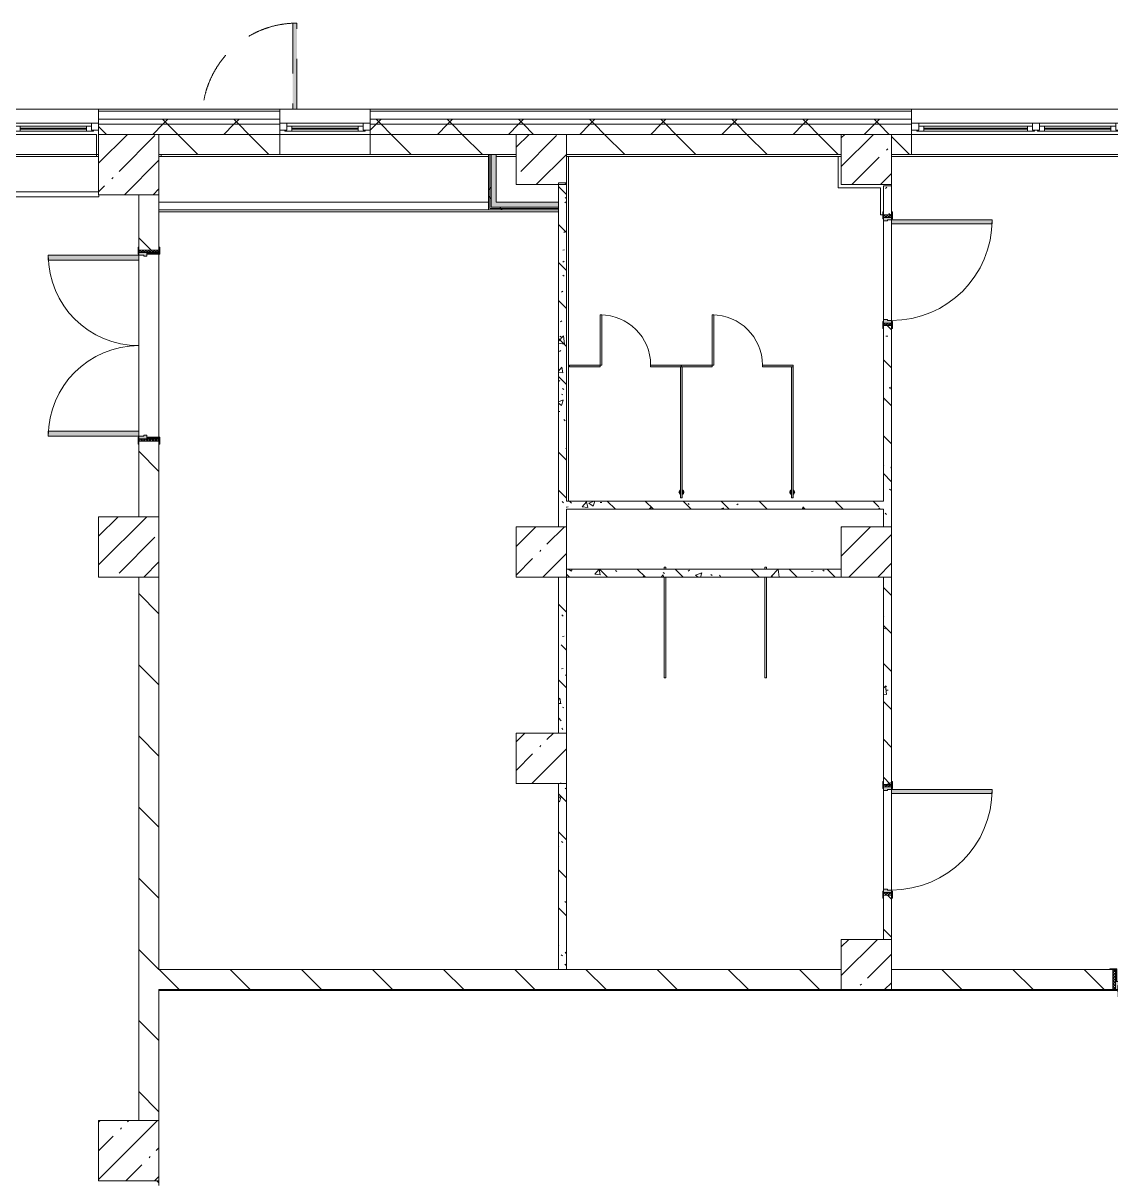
# Model space of a CAD drawing. Header units: millimetres. Extents: x -3245 to 186632, y -8553 to 29000.
# Drawn here: x 125032 to 135842, y 16700 to 28205 of the extents above; entities that cross this region are included whole.
import ezdxf

# ---------------------------------------------------------------- set-up
doc = ezdxf.new("R2010")
doc.units = ezdxf.units.MM
doc.linetypes.add('200_ШТРИХ__ш1_п0_6_', pattern=[800, 500, -300])
for name, color, linetype, lineweight in [('A-DETL-MBND-1', 7, '200_ШТРИХ__ш1_п0_6_', 9), ('A-DOOR-5', 7, 'Continuous', 5), ('A-GENM', 7, 'Continuous', 5), ('A-GLAZ-2', 7, 'Continuous', 5), ('A-WALL', 7, 'Continuous', 9), ('A-WALL-7', 7, 'Continuous', 5), ('I-WALL-29', 7, 'Continuous', 5), ('S-COLS-2', 7, 'Continuous', 5)]:
    doc.layers.add(name, color=color, linetype=linetype, lineweight=lineweight)
for name, color, linetype, lineweight, true_color in [('A-DOOR-2', 7, 'Continuous', 5, 0xaaaaaa), ('A-DOOR-3', 7, 'Continuous', 5, 0xe2e2e2), ('A-DOOR-FRAM-2', 7, 'Continuous', 5, 0xe2e2e2), ('A-DOOR-FRAM-3', 7, 'Continuous', 5, 0xaaaaaa), ('A-FLOR-2', 7, 'Continuous', 5, 0xaaaaaa), ('A-GENM-1', 7, 'Continuous', 5, 0xe2ddcd), ('I-WALL-27', 7, 'Continuous', 5, 0xe7e7e7), ('I-WALL-31', 7, 'Continuous', 5, 0x787878)]:
    doc.layers.add(name, color=color, linetype=linetype, lineweight=lineweight, true_color=true_color)
pattern_1 = [(45, (59622.45, 0), (-285.1231, 285.1231), []), (45, (59907.57, 0), (-285.1231, 285.1231), [504.031, -100.806, 16.764, -84.042])]
pattern_2 = [(135, (59622.45, 0), (-353.5534, -353.5534), [])]
pattern_3 = [(135, (59622.45, 0), (-377.1708, -377.1708), [533.4, -88.9, 17.78, -88.9]), (135, (59622.45, 376.94), (-377.1708, -377.1708), []), (50, (59622.45, 0), (637.6445, -55.7866), [66.675, -733.425]), (355, (59622.45, 0), (-123.3494, 668.699), [53.34, -586.74]), (100.451, (59675.6, -4.65), (514.299, 612.908), [56.665, -623.315]), (46.184, (59622.45, 177.8), (948.7764, -147.15), [100.012, -1100.137]), (96.636, (59701.5, 165.5), (830.909, 865.997), [84.998, -934.973]), (351.184, (59622.45, 177.8), (830.918, 865.988), [80.01, -880.11]), (21, (59711.35, 133.35), (530.6506, -357.9283), [66.675, -733.425]), (326, (59711.35, 133.35), (216.308, 644.6585), [53.34, -586.74]), (71.451, (59755.6, 103.5), (746.9596, 286.7243), [56.665, -623.315]), (37.5, (59622.45, 0), (10.8105, 295.9426), [16.764, -562.864, 16.764, -578.866, -588.962]), (37.5, (59622.45, 0), (10.8105, 295.9426), [-1175.258, 16.764, -572.198]), (7.5, (59622.45, 0), (233.8692, 350.6318), [16.764, -322.834, 16.764, -549.529, -224.472]), (7.5, (59622.45, 0), (233.8692, 350.6318), [-905.891, 16.764, -207.708]), (327.5, (59424.2, 0), (474.5678, -20.0513), [16.764, -205.486, 16.764, -676.656, -920.115]), (327.5, (59424.2, 0), (474.5678, -20.0513), [-915.67, 16.764, -903.351]), (317.5, (59335.3, 0), (518.4522, 88.9934), [16.764, -272.161, 16.764, -443.738, -653.415]), (317.5, (59335.3, 0), (518.4522, 88.9934), [-749.427, 16.764, -636.651])]
pattern_4 = [(45, (59622.45, 0), (-353.5534, 353.5534), []), (135, (59622.45, 0), (-353.5534, -353.5534), [])]
pattern_5 = [(45, (59622.45, 0), (-530.33, 530.33), []), (135, (59622.45, 0), (-530.33, -530.33), [])]

# ---------------------------------------------------------------- blocks, each defined once
blk = doc.blocks.new('BSC_Колонна _Прямоугольная - 600х600-V117-2_4_1_птичка')
at = {"layer": 'S-COLS-2'}
h = blk.add_hatch(dxfattribs=at)
h.set_pattern_fill('FP_130', color=256, style=0, pattern_type=2)
h.set_pattern_definition([(45, (-66460, -17000), (-285.1231, 285.1231), []), (45, (-66174.88, -17000), (-285.1231, 285.1231), [504.031, -100.806, 16.764, -84.042])])
h.paths.add_polyline_path([(-300, -300), (300, -300), (300, 300), (-300, 300), (-300, 6)])
for p, q in [((300, 300), (-300, 300)), ((-300, 300), (-300, -300)), ((300, -300), (300, 300)), ((-300, -300), (300, -300))]:
    blk.add_line(p, q, dxfattribs=at)
blk = doc.blocks.new('BSC_Колонна _Прямоугольная - 500х500-V142-2_4_1_птичка')
at = {"layer": 'S-COLS-2'}
h = blk.add_hatch(dxfattribs=at)
h.set_pattern_fill('FP_156', color=256, style=0, pattern_type=2)
h.set_pattern_definition([(45, (-73790, -22950), (-285.1231, 285.1231), []), (45, (-73504.88, -22950), (-285.1231, 285.1231), [504.031, -100.806, 16.764, -84.042])])
h.paths.add_polyline_path([(-250, -250), (250, -250), (250, 250), (-250, 250), (-250, -160)])
for p, q in [((250, 250), (-250, 250)), ((-250, 250), (-250, -250)), ((250, -250), (250, 250)), ((-250, -250), (250, -250))]:
    blk.add_line(p, q, dxfattribs=at)
blk = doc.blocks.new('BSC_Колонна _Прямоугольная - 500х500-V143-2_4_1_птичка')
at = {"layer": 'S-COLS-2'}
h = blk.add_hatch(dxfattribs=at)
h.set_pattern_fill('FP_157', color=256, style=0, pattern_type=2)
h.set_pattern_definition([(45, (-70560, -22950), (-285.1231, 285.1231), []), (45, (-70274.88, -22950), (-285.1231, 285.1231), [504.031, -100.806, 16.764, -84.042])])
h.paths.add_polyline_path([(-250, -250), (250, -250), (250, 250), (-250, 250), (-250, -160)])
for p, q in [((250, 250), (-250, 250)), ((-250, 250), (-250, -250)), ((250, -250), (250, 250)), ((-250, -250), (250, -250))]:
    blk.add_line(p, q, dxfattribs=at)
blk = doc.blocks.new('110_Дверь_СКБ_1Ст_Внутренняя1 - Д-4 1100x2100h_су мгн-V147-2_4_1_птичка')
at = {"layer": 'A-DOOR-2'}
h = blk.add_hatch(dxfattribs=at)
h.set_pattern_fill('FP_15', color=256, style=0, pattern_type=2)
h.set_pattern_definition([(135, (1751.41, 164.685), (-14.14214, -14.14214), []), (225, (1751.41, 164.685), (14.14214, -14.14214), [])])
h.paths.add_polyline_path([(562.5, 100), (537.5, 100), (537.5, -100), (562.5, -100)])
at = {"layer": 'A-DOOR-3'}
h = blk.add_hatch(color=256, dxfattribs=at)
h.paths.add_polyline_path([(512.5, 100), (512.5, 60), (502.5, 60), (502.5, 20), (537.5, 20), (537.5, 100)])
h.paths.add_polyline_path([(-487.5, 100), (-512.5, 100), (-512.5, 20), (-477.5, 20), (-477.5, 60), (-487.5, 60)])
at = {"layer": 'A-DOOR-FRAM-2'}
for points in [[(-487.5, 1100), (-487.5, 100), (-447.5, 100), (-447.5, 1100)], [(-567.5, 108), (-567.5, 100), (-497.5, 100), (-497.5, 108)], [(-497.5, 20), (-512.5, 20), (-512.5, -100), (-497.5, -100)], [(592.5, 108), (522.5, 108), (522.5, 100), (592.5, 100)], [(537.5, 20), (522.5, 20), (522.5, -100), (537.5, -100)], [(-567.5, -100), (-567.5, -108), (-497.5, -108), (-497.5, -100)], [(592.5, -100), (522.5, -100), (522.5, -108), (592.5, -108)]]:
    blk.add_hatch(color=256, dxfattribs=at).paths.add_polyline_path(points)
at = {"layer": 'A-DOOR-FRAM-3'}
h = blk.add_hatch(dxfattribs=at)
h.set_pattern_fill('FP_16', color=256, style=0, pattern_type=2)
h.set_pattern_definition([(45, (-371.384, 164.685), (-14.1421, 14.1421), []), (135, (-371.384, 164.685), (-14.1421, -14.1421), [])])
h.paths.add_polyline_path([(-512.5, 100), (-537.5, 100), (-537.5, -100), (-512.5, -100)])
at = {"layer": 'A-DOOR-2'}
for p, q in [((-487.5, 1100), (-487.5, 100)), ((-447.5, 1100), (-487.5, 1100)), ((-447.5, 100), (-447.5, 1100)), ((-487.5, 100), (-447.5, 100))]:
    blk.add_line(p, q, dxfattribs=at)
blk.add_arc((-487.5, 100), 1000, 360, 90, dxfattribs=at)
at = {"layer": 'A-DOOR-FRAM-3'}
for p, q in [((-497.5, 108), (-567.5, 108)), ((-567.5, 108), (-567.5, 100)), ((-567.5, 100), (-497.5, 100)), ((-512.5, 100), (-537.5, 100)), ((-537.5, 100), (-537.5, -100)), ((-487.5, 100), (-512.5, 100)), ((-512.5, 100), (-512.5, 20)), ((-512.5, -100), (-512.5, 100)), ((-497.5, 100), (-512.5, 100)), ((-512.5, 100), (-512.5, 99)), ((-512.5, 99), (-497.5, 99)), ((-512.5, 20), (-477.5, 20)), ((-497.5, 20), (-512.5, 20)), ((-512.5, 20), (-512.5, -100)), ((-497.5, 100), (-497.5, 108)), ((-497.5, 99), (-497.5, 100)), ((-497.5, -100), (-497.5, 20)), ((-487.5, 60), (-487.5, 100)), ((-477.5, 60), (-487.5, 60)), ((-477.5, 20), (-477.5, 60)), ((512.5, 60), (502.5, 60)), ((502.5, 60), (502.5, 20)), ((502.5, 20), (537.5, 20)), ((512.5, 100), (512.5, 60)), ((537.5, 100), (512.5, 100)), ((592.5, 108), (522.5, 108)), ((522.5, 108), (522.5, 100)), ((537.5, 100), (522.5, 100)), ((522.5, 100), (522.5, 99)), ((522.5, 100), (592.5, 100)), ((522.5, 99), (537.5, 99)), ((537.5, 20), (522.5, 20)), ((522.5, 20), (522.5, -100)), ((537.5, 20), (537.5, 100)), ((562.5, 100), (537.5, 100)), ((537.5, 100), (537.5, -100)), ((537.5, 99), (537.5, 100)), ((537.5, -100), (537.5, 20)), ((562.5, -100), (562.5, 100)), ((592.5, 100), (592.5, 108)), ((-497.5, -100), (-567.5, -100)), ((-567.5, -100), (-567.5, -108)), ((-567.5, -108), (-497.5, -108)), ((-537.5, -100), (-512.5, -100)), ((-512.5, -100), (-497.5, -100)), ((-497.5, -108), (-497.5, -100)), ((522.5, -100), (537.5, -100)), ((592.5, -100), (522.5, -100)), ((522.5, -100), (522.5, -108)), ((522.5, -108), (592.5, -108)), ((537.5, -100), (562.5, -100)), ((592.5, -108), (592.5, -100))]:
    blk.add_line(p, q, dxfattribs=at)
blk = doc.blocks.new('110_Дверь_СКБ_1Ст_Внутренняя1 - Д-4 1100x2100h_су мгн-32391219-2_4_1_птичка')
at = {"layer": 'A-DOOR-2'}
h = blk.add_hatch(dxfattribs=at)
h.set_pattern_fill('FP_159', color=256, style=0, pattern_type=2)
h.set_pattern_definition([(135, (1751.41, 104.685), (-14.14214, -14.14214), []), (225, (1751.41, 104.685), (14.14214, -14.14214), [])])
h.paths.add_polyline_path([(562.5, 40), (537.5, 40), (537.5, -40), (562.5, -40)])
at = {"layer": 'A-DOOR-3'}
h = blk.add_hatch(color=256, dxfattribs=at)
h.paths.add_polyline_path([(537.5, 40), (512.5, 40), (512.5, 0), (502.5, 0), (502.5, -40), (537.5, -40)])
h.paths.add_polyline_path([(-477.5, 0), (-487.5, 0), (-487.5, 40), (-512.5, 40), (-512.5, -40), (-477.5, -40)])
at = {"layer": 'A-DOOR-FRAM-2'}
for points in [[(-447.5, 40), (-447.5, 1040), (-487.5, 1040), (-487.5, 40)], [(-497.5, 40), (-497.5, 48), (-567.5, 48), (-567.5, 40)], [(592.5, 48), (522.5, 48), (522.5, 40), (592.5, 40)], [(-497.5, -40), (-567.5, -40), (-567.5, -48), (-497.5, -48)], [(592.5, -48), (592.5, -40), (522.5, -40), (522.5, -48)]]:
    blk.add_hatch(color=256, dxfattribs=at).paths.add_polyline_path(points)
at = {"layer": 'A-DOOR-FRAM-3'}
h = blk.add_hatch(dxfattribs=at)
h.set_pattern_fill('FP_160', color=256, style=0, pattern_type=2)
h.set_pattern_definition([(45, (-371.384, 104.685), (-14.1421, 14.1421), []), (135, (-371.384, 104.685), (-14.1421, -14.1421), [])])
h.paths.add_polyline_path([(-512.5, 40), (-537.5, 40), (-537.5, -40), (-512.5, -40)])
at = {"layer": 'A-DOOR-2'}
for p, q in [((-487.5, 1040), (-487.5, 40)), ((-447.5, 1040), (-487.5, 1040)), ((-447.5, 40), (-447.5, 1040)), ((-487.5, 40), (-447.5, 40))]:
    blk.add_line(p, q, dxfattribs=at)
blk.add_arc((-487.5, 40), 1000, 360, 90, dxfattribs=at)
at = {"layer": 'A-DOOR-FRAM-3'}
for p, q in [((-497.5, 48), (-567.5, 48)), ((-567.5, 48), (-567.5, 40)), ((-567.5, 40), (-497.5, 40)), ((-512.5, 40), (-537.5, 40)), ((-537.5, 40), (-537.5, -40)), ((-487.5, 40), (-512.5, 40)), ((-512.5, 40), (-512.5, -40)), ((-512.5, -40), (-512.5, 40)), ((-497.5, 40), (-512.5, 40)), ((-512.5, 40), (-512.5, 39)), ((-512.5, 39), (-497.5, 39)), ((-497.5, 40), (-497.5, 48)), ((-497.5, 39), (-497.5, 40)), ((-487.5, 0), (-487.5, 40)), ((-477.5, 0), (-487.5, 0)), ((-477.5, -40), (-477.5, 0)), ((512.5, 0), (502.5, 0)), ((502.5, 0), (502.5, -40)), ((512.5, 40), (512.5, 0)), ((537.5, 40), (512.5, 40)), ((592.5, 48), (522.5, 48)), ((522.5, 48), (522.5, 40)), ((537.5, 40), (522.5, 40)), ((522.5, 40), (522.5, 39)), ((522.5, 40), (592.5, 40)), ((522.5, 39), (537.5, 39)), ((537.5, -40), (537.5, 40)), ((562.5, 40), (537.5, 40)), ((537.5, 40), (537.5, -40)), ((537.5, 39), (537.5, 40)), ((562.5, -40), (562.5, 40)), ((592.5, 40), (592.5, 48)), ((-497.5, -40), (-567.5, -40)), ((-567.5, -40), (-567.5, -48)), ((-567.5, -48), (-497.5, -48)), ((-537.5, -40), (-512.5, -40)), ((-497.5, -39), (-512.5, -39)), ((-512.5, -39), (-512.5, -40)), ((-512.5, -40), (-477.5, -40)), ((-512.5, -40), (-497.5, -40)), ((-497.5, -40), (-497.5, -39)), ((-497.5, -48), (-497.5, -40)), ((502.5, -40), (537.5, -40)), ((537.5, -39), (522.5, -39)), ((522.5, -39), (522.5, -40)), ((522.5, -40), (537.5, -40)), ((592.5, -40), (522.5, -40)), ((522.5, -40), (522.5, -48)), ((522.5, -48), (592.5, -48)), ((537.5, -40), (537.5, -39)), ((537.5, -40), (562.5, -40)), ((592.5, -48), (592.5, -40))]:
    blk.add_line(p, q, dxfattribs=at)
blk = doc.blocks.new('131_Сантехническая перегородка - СП-2-V151-2_4_1_птичка')
at = {"layer": 'A-GENM'}
for p, q in [((0, 8), (1000, 8)), ((0, 8), (0, -8)), ((1080, 8), (1100, 8)), ((1100, 8), (1100, -8)), ((1000, -8), (0, -8)), ((1100, -8), (1080, -8))]:
    blk.add_line(p, q, dxfattribs=at)
blk = doc.blocks.new('110_Дверь_СКБ_2Ст - Д-10 1800x2100h_Актовый зал EI30-32403870-2_4_1_птичка')
at = {"layer": 'A-DOOR-2'}
h = blk.add_hatch(dxfattribs=at)
h.set_pattern_fill('FP_180', color=256, style=0, pattern_type=2)
h.set_pattern_definition([(135, (1351.41, 164.685), (-14.1421, -14.1421), []), (225, (1351.41, 164.685), (14.1421, -14.1421), [])])
h.paths.add_polyline_path([(937.5, -100), (962.5, -100), (962.5, 100), (937.5, 100)])
at = {"layer": 'A-DOOR-3'}
for points in [[(-887.5, 100), (-837.5, 100), (-837.5, 1000), (-887.5, 1000)], [(862.5, 100), (912.5, 100), (912.5, 1000), (862.5, 1000)]]:
    blk.add_hatch(color=256, dxfattribs=at).paths.add_polyline_path(points)
h = blk.add_hatch(color=256, dxfattribs=at)
h.paths.add_polyline_path([(-912.5, 100), (-912.5, 20), (-877.5, 20), (-877.5, 50), (-887.5, 50), (-887.5, 100)])
h.paths.add_polyline_path([(902.5, 20), (937.5, 20), (937.5, 100), (912.5, 100), (912.5, 50), (902.5, 50)])
at = {"layer": 'A-DOOR-FRAM-2'}
for points in [[(-967.5, 100), (-897.5, 100), (-897.5, 108), (-967.5, 108)], [(-912.5, -100), (-897.5, -100), (-897.5, 20), (-912.5, 20)], [(922.5, 100), (992.5, 100), (992.5, 108), (922.5, 108)], [(922.5, -100), (937.5, -100), (937.5, 20), (922.5, 20)], [(-967.5, -108), (-897.5, -108), (-897.5, -100), (-967.5, -100)], [(922.5, -108), (992.5, -108), (992.5, -100), (922.5, -100)]]:
    blk.add_hatch(color=256, dxfattribs=at).paths.add_polyline_path(points)
at = {"layer": 'A-DOOR-FRAM-3'}
h = blk.add_hatch(dxfattribs=at)
h.set_pattern_fill('FP_181', color=256, style=0, pattern_type=2)
h.set_pattern_definition([(45, (-771.384, 164.685), (-14.1421, 14.1421), []), (135, (-771.384, 164.685), (-14.1421, -14.1421), [])])
h.paths.add_polyline_path([(-937.5, -100), (-912.5, -100), (-912.5, 100), (-937.5, 100)])
at = {"layer": 'A-DOOR-2'}
for p, q in [((-887.5, 1000), (-887.5, 100)), ((-837.5, 1000), (-887.5, 1000)), ((-837.5, 100), (-837.5, 1000)), ((912.5, 1000), (862.5, 1000)), ((862.5, 1000), (862.5, 100)), ((912.5, 100), (912.5, 1000)), ((-887.5, 100), (-837.5, 100)), ((862.5, 100), (912.5, 100))]:
    blk.add_line(p, q, dxfattribs=at)
for centre, start, end in [((-887.5, 100), 0, 90), ((912.5, 100), 90, 180)]:
    blk.add_arc(centre, 900, start, end, dxfattribs=at)
at = {"layer": 'A-DOOR-FRAM-3'}
for p, q in [((-897.5, 108), (-967.5, 108)), ((-967.5, 108), (-967.5, 100)), ((-967.5, 100), (-897.5, 100)), ((-912.5, 100), (-937.5, 100)), ((-937.5, 100), (-937.5, -100)), ((-887.5, 100), (-912.5, 100)), ((-912.5, 100), (-912.5, 20)), ((-912.5, -100), (-912.5, 100)), ((-912.5, 20), (-877.5, 20)), ((-897.5, 20), (-912.5, 20)), ((-912.5, 20), (-912.5, -100)), ((-897.5, 100), (-897.5, 108)), ((-897.5, -100), (-897.5, 20)), ((-887.5, 50), (-887.5, 100)), ((-877.5, 50), (-887.5, 50)), ((-877.5, 20), (-877.5, 50)), ((912.5, 50), (902.5, 50)), ((902.5, 50), (902.5, 20)), ((902.5, 20), (937.5, 20)), ((912.5, 100), (912.5, 50)), ((937.5, 100), (912.5, 100)), ((992.5, 108), (922.5, 108)), ((922.5, 108), (922.5, 100)), ((922.5, 100), (992.5, 100)), ((937.5, 20), (922.5, 20)), ((922.5, 20), (922.5, -100)), ((937.5, 20), (937.5, 100)), ((962.5, 100), (937.5, 100)), ((937.5, 100), (937.5, -100)), ((937.5, -100), (937.5, 20)), ((962.5, -100), (962.5, 100)), ((992.5, 100), (992.5, 108)), ((-897.5, -100), (-967.5, -100)), ((-967.5, -100), (-967.5, -108)), ((-967.5, -108), (-897.5, -108)), ((-937.5, -100), (-912.5, -100)), ((-912.5, -100), (-897.5, -100)), ((-897.5, -108), (-897.5, -100)), ((922.5, -100), (937.5, -100)), ((992.5, -100), (922.5, -100)), ((922.5, -100), (922.5, -108)), ((922.5, -108), (992.5, -108)), ((937.5, -100), (962.5, -100)), ((992.5, -108), (992.5, -100))]:
    blk.add_line(p, q, dxfattribs=at)
blk = doc.blocks.new('BSC_Колонна _Прямоугольная - 500х500-V189-2_4_1_птичка')
at = {"layer": 'S-COLS-2'}
h = blk.add_hatch(dxfattribs=at)
h.set_pattern_fill('FP_187', color=256, style=0, pattern_type=2)
h.set_pattern_definition([(45, (-70560, -20900), (-285.1231, 285.1231), []), (45, (-70274.88, -20900), (-285.1231, 285.1231), [504.031, -100.806, 16.764, -84.042])])
h.paths.add_polyline_path([(-250, -250), (250, -250), (250, 250), (-250, 250)])
for p, q in [((250, 250), (-250, 250)), ((-250, 250), (-250, -250)), ((250, -250), (250, 250)), ((-250, -250), (250, -250))]:
    blk.add_line(p, q, dxfattribs=at)
blk = doc.blocks.new('120_Окно_СКБ_1Ст - 120_Окно_СКБ_1Ст 900х2500_h_-19906774-2_4_1_птичка')
at = {"layer": 'A-GLAZ-2'}
for p, q in [((-450, -75), (-450, -5)), ((-450, -5), (-380, -5)), ((450, -5), (-450, -5)), ((-380, -75), (-450, -75)), ((-450, -75), (-400, -75)), ((-380, -75), (-400, -75)), ((-400, -75), (-400, -85)), ((-400, -85), (400, -85)), ((400, -85), (-400, -85)), ((-380, -5), (-380, -75)), ((380, -35), (-380, -35)), ((-380, -35), (-380, -75)), ((-330, -85), (-330, -35)), ((-330, -55), (330, -55)), ((330, -65), (-330, -65)), ((330, -85), (330, -35)), ((380, -75), (380, -5)), ((380, -5), (450, -5)), ((380, -75), (380, -35)), ((450, -75), (380, -75)), ((400, -75), (380, -75)), ((400, -75), (450, -75)), ((400, -85), (400, -75)), ((450, -5), (450, -75))]:
    blk.add_line(p, q, dxfattribs=at)
blk = doc.blocks.new('120_Окно_СКБ_2Ст - 120_Окно_СКБ_2Ст 2100х2400 _мал створка справа_-19092174-2_4_1_птичка')
at = {"layer": 'A-GLAZ-2'}
for p, q in [((-1050, -75), (-1050, -5)), ((-1050, -5), (-980, -5)), ((1050, -5), (-1050, -5)), ((-980, -75), (-1050, -75)), ((-1050, -75), (-1000, -75)), ((-980, -75), (-1000, -75)), ((-1000, -75), (-1000, -85)), ((-1000, -85), (170, -85)), ((170, -85), (-1000, -85)), ((-980, -5), (-980, -75)), ((150, -35), (-980, -35)), ((-980, -35), (-980, -75)), ((-930, -85), (-930, -35)), ((-930, -55), (100, -55)), ((100, -65), (-930, -65)), ((100, -85), (100, -35)), ((150, -75), (150, -5)), ((150, -5), (220, -5)), ((150, -75), (150, -35)), ((220, -75), (150, -75)), ((170, -75), (150, -75)), ((170, -75), (200, -75)), ((170, -85), (170, -75)), ((220, -75), (200, -75)), ((200, -75), (200, -85)), ((200, -85), (1000, -85)), ((1000, -85), (200, -85)), ((220, -5), (220, -75)), ((980, -35), (220, -35)), ((220, -35), (220, -75)), ((270, -85), (270, -35)), ((270, -55), (930, -55)), ((930, -65), (270, -65)), ((930, -85), (930, -35)), ((980, -75), (980, -5)), ((980, -5), (1050, -5)), ((980, -75), (980, -35)), ((1050, -75), (980, -75)), ((1000, -75), (980, -75)), ((1000, -75), (1050, -75)), ((1000, -85), (1000, -75)), ((1050, -5), (1050, -75))]:
    blk.add_line(p, q, dxfattribs=at)
blk = doc.blocks.new('BSC_Колонна _Прямоугольная - 500х500-V193-2_4_1_птичка')
at = {"layer": 'S-COLS-2'}
h = blk.add_hatch(dxfattribs=at)
h.set_pattern_fill('FP_194', color=256, style=0, pattern_type=2)
h.set_pattern_definition([(45, (-73790, -18850), (-285.1231, 285.1231), []), (45, (-73504.88, -18850), (-285.1231, 285.1231), [504.031, -100.806, 16.764, -84.042])])
h.paths.add_polyline_path([(-250, -250), (250, -250), (250, 250), (-250, 250)])
for p, q in [((250, 250), (-250, 250)), ((-250, 250), (-250, -250)), ((250, -250), (250, 250)), ((-250, -250), (250, -250))]:
    blk.add_line(p, q, dxfattribs=at)
blk = doc.blocks.new('110_Дверь_СКБ_1Ст_Наружная - ДН-2д_л__ Дверь из подвала ЛК _900 мм в свету_ 3300-22851703-2_4_1_птичка')
at = {"layer": 'A-DETL-MBND-1'}
blk.add_hatch(color=256, dxfattribs=at).paths.add_polyline_path([(489.5, 135), (489.5, 990), (449.5, 990), (449.5, 135)])
for p, q in [((489.5, 990), (449.5, 990)), ((449.5, 990), (449.5, 135)), ((489.5, 135), (489.5, 990))]:
    blk.add_line(p, q, dxfattribs=at)
blk.add_arc((489.5, 50), 940, 90, 174.73278, dxfattribs=at)
blk = doc.blocks.new('131_Сантехническая перегородка_Дверь - СД-1-V235-2_4_1_птичка')
at = {"layer": 'A-GENM-1'}
for points in [[(0, -8), (305, -8), (305, 8), (0, 8)], [(805, -8), (1110, -8), (1110, 8), (805, 8)]]:
    blk.add_hatch(color=256, dxfattribs=at).paths.add_polyline_path(points)
at = {"layer": 'A-DOOR-5'}
for p, q in [((321, 508), (305, 508)), ((305, 8), (305, 508)), ((321, 8), (321, 508)), ((321, 8), (305, 8))]:
    blk.add_line(p, q, dxfattribs=at)
blk.add_arc((305, 8), 500, 360, 90, dxfattribs=at)
at = {"layer": 'A-GENM'}
for p, q in [((305, 8), (0, 8)), ((0, 8), (0, -8)), ((305, -8), (305, 8)), ((1110, 8), (805, 8)), ((805, 8), (805, -8)), ((1110, -8), (1110, 8)), ((0, -8), (305, -8)), ((805, -8), (1110, -8))]:
    blk.add_line(p, q, dxfattribs=at)
blk = doc.blocks.new('131_Сантехническая перегородка - СП-4-V241-2_4_1_птичка')
at = {"layer": 'A-GENM-1'}
blk.add_hatch(color=256, dxfattribs=at).paths.add_polyline_path([(1330, 8), (26, 8), (26, -8), (1330, -8)])
at = {"layer": 'A-GENM'}
for p, q in [((1330, 8), (26, 8)), ((26, 8), (26, -8)), ((1330, -8), (1330, 8)), ((26, -8), (1330, -8))]:
    blk.add_line(p, q, dxfattribs=at)
at = {"layer": 'A-GENM', "flags": 128}
for points in [[(97, 8), (97, 9), (96, 9), (96, 9), (96, 10), (95, 10), (95, 11), (94, 11), (94, 12), (93, 12), (93, 12), (92, 13), (92, 13), (91, 13), (91, 14), (90, 14), (90, 14), (89, 14), (89, 14), (88, 15), (87, 15), (87, 15), (86, 15), (86, 15), (85, 15), (84, 15), (84, 15), (83, 15), (83, 15), (82, 15), (81, 15), (81, 15), (80, 15), (80, 14), (79, 14), (78, 14), (78, 14), (77, 13), (77, 13), (76, 13), (76, 13), (75, 12), (75, 12), (74, 11), (74, 11), (74, 11), (73, 10), (73, 10), (72, 9), (72, 9), (72, 8), (71, 8)], [(71, -8), (72, -9), (72, -9), (72, -9), (73, -10), (73, -10), (74, -11), (74, -11), (75, -12), (75, -12), (76, -12), (76, -13), (77, -13), (77, -13), (78, -14), (78, -14), (79, -14), (79, -14), (80, -14), (80, -15), (81, -15), (82, -15), (82, -15), (83, -15), (83, -15), (84, -15), (85, -15), (85, -15), (86, -15), (86, -15), (87, -15), (88, -15), (88, -15), (89, -14), (89, -14), (90, -14), (90, -14), (91, -13), (92, -13), (92, -13), (93, -13), (93, -12), (94, -12), (94, -11), (94, -11), (95, -11), (95, -10), (96, -10), (96, -9), (96, -9), (97, -8), (97, -8)]]:
    blk.add_lwpolyline(points, dxfattribs=at)
at = {"layer": 'A-GENM'}
for radius, start, end in [(24.6, 19.9113, 160.0887), (17.6, 45, 135), (17.6, 45, 135), (15.1, 45, 135), (24.6, 199.9113, 340.0887), (17.6, 225, 315), (17.6, 225, 315), (15.1, 225, 315)]:
    blk.add_arc((84, 0), radius, start, end, dxfattribs=at)
blk = doc.blocks.new('Зашивка приборов отопления29 - Зашивка приборов отопления-33323054-2_4_1_птичка')
at = {"layer": 'A-WALL-7'}
for p, q in [((66780, 26880), (66760, 26880)), ((70036, 26425), (66760, 26425)), ((66760, 26350), (70036, 26350))]:
    blk.add_line(p, q, dxfattribs=at)

msp = doc.modelspace()

# ---------------------------------------------------------------- hatches: boundary and pattern name
at = {"layer": 'A-WALL-7'}
h = msp.add_hatch(dxfattribs=at)
h.set_pattern_fill('FP_123', color=256, style=0, pattern_type=2)
h.set_pattern_definition(pattern_4)
h.paths.add_polyline_path([(151231.2, 27200), (152782.4, 27200), (152782.4, 27250), (139972.4, 27250), (139972.4, 27200), (149376.2, 27200)])
h.paths.add_polyline_path([(137472.4, 27200), (137472.4, 27250), (135962.4, 27250), (135962.4, 27200), (137318.4, 27200)])
h.paths.add_polyline_path([(127579.5, 27200), (127582.4, 27200), (127579.5, 27250), (125782.4, 27250), (125782.4, 27200), (127115.7, 27200)])
h.paths.add_polyline_path([(128970.8, 27200), (133862.4, 27200), (133862.4, 27250), (128482.4, 27250), (128482.4, 27200)])
h.paths.add_polyline_path([(123802.4, 27200), (124882.4, 27200), (124882.4, 27250), (123802.4, 27250)])
h.paths.add_polyline_path([(114632.3, 27200), (114632.3, 27250), (113482.6, 27250), (113482.6, 27200), (114130.4, 27200)])
h.paths.add_polyline_path([(109492.8, 27200), (110382.6, 27200), (110382.6, 27250), (109282.7, 27250), (109282.7, 27200)])
h.paths.add_polyline_path([(115532.3, 27200), (116782.4, 27200), (116782.4, 27250), (115532.3, 27250)])
h.paths.add_polyline_path([(120662.4, 27200), (120662.4, 27250), (119482.4, 27250), (119482.4, 27200), (120623.1, 27200)])
h.paths.add_polyline_path([(104029.4, 27200), (104029.4, 27250), (101632.4, 27250), (101632.4, 27200), (103000.2, 27200)])
h.paths.add_polyline_path([(107129.4, 27200), (108382.7, 27200), (108382.7, 27250), (107129.4, 27250)])
h = msp.add_hatch(dxfattribs=at)
h.set_pattern_fill('FP_123', color=256, style=0, pattern_type=2)
h.set_pattern_definition(pattern_4)
h.paths.add_polyline_path([(151231.2, 27100), (152682.4, 27100), (152682.4, 27200), (139972.4, 27200), (139972.4, 27100), (149376.2, 27100)])
h.paths.add_polyline_path([(124882.4, 27100), (124882.4, 27200), (123802.4, 27200), (123802.4, 27100), (124577.6, 27100)])
h.paths.add_polyline_path([(128482.4, 27100), (133862.4, 27100), (133862.4, 27200), (128482.4, 27200)])
h.paths.add_polyline_path([(127582.4, 27100), (127579.5, 27200), (125782.4, 27200), (125782.4, 27100), (127579.5, 27100)])
h.paths.add_polyline_path([(137472.4, 27100), (137472.4, 27200), (135962.4, 27200), (135962.4, 27100), (137318.4, 27100)])
h.paths.add_polyline_path([(119695.6, 27100), (120662.4, 27100), (120662.4, 27200), (119482.4, 27200), (119482.4, 27100)])
h.paths.add_polyline_path([(113482.6, 27100), (114632.3, 27100), (114632.3, 27200), (113482.6, 27200)])
h.paths.add_polyline_path([(116449.2, 27100), (116782.4, 27100), (116782.4, 27200), (115532.3, 27200), (115532.3, 27100), (115985.5, 27100)])
h.paths.add_polyline_path([(107129.4, 27100), (108382.7, 27100), (108382.7, 27200), (107129.4, 27200)])
h.paths.add_polyline_path([(109987.3, 27100), (110382.6, 27100), (110382.6, 27200), (109282.7, 27200), (109282.7, 27100), (109492.8, 27100)])
h.paths.add_polyline_path([(104029.4, 27100), (104029.4, 27200), (101682.4, 27200), (101682.4, 27100), (103000.2, 27100)])
at = {"layer": 'I-WALL-27'}
for points in [[(129733.1, 26425), (129733.1, 26900), (129683.1, 26900), (129683.1, 26425)], [(130352.4, 26375), (130352.4, 26425), (129683.1, 26425), (129683.1, 26375), (129898.3, 26375)]]:
    msp.add_hatch(color=256, dxfattribs=at).paths.add_polyline_path(points)
at = {"layer": 'I-WALL-29'}
h = msp.add_hatch(dxfattribs=at)
h.set_pattern_fill('FP_134', color=256, style=0, pattern_type=2)
h.set_pattern_definition(pattern_2)
h.paths.add_polyline_path([(141028.5, 26900), (143822.4, 26900), (143822.4, 27100), (140772.4, 27100), (140772.4, 26900)])
h.paths.add_polyline_path([(140272.4, 26900), (140272.4, 27100), (139972.4, 27100), (139972.4, 26900), (140101, 26900)])
h.paths.add_polyline_path([(129898.3, 26900), (129932.4, 26900), (129932.4, 27100), (128482.4, 27100), (128482.4, 26900), (128970.8, 26900)])
h.paths.add_polyline_path([(130825.8, 26900), (133162.4, 26900), (133162.4, 27100), (130432.4, 27100), (130432.4, 26900)])
h.paths.add_polyline_path([(126382.4, 26900), (127582.4, 26900), (127579.5, 27100), (126382.4, 27100)])
h.paths.add_polyline_path([(135962.4, 26900), (136372.4, 26900), (136372.4, 27100), (135962.4, 27100)])
h.paths.add_polyline_path([(137472.4, 26900), (137472.4, 27100), (136872.4, 27100), (136872.4, 26900), (137318.4, 26900)])
h.paths.add_polyline_path([(133862.4, 26900), (133862.4, 27100), (133662.4, 27100), (133662.4, 26900)])
h.paths.add_polyline_path([(115532.3, 26900), (116782.4, 26900), (116782.4, 27100), (115532.3, 27100)])
h.paths.add_polyline_path([(119482.4, 26900), (120682.4, 26900), (120682.4, 27100), (119482.4, 27100)])
h.paths.add_polyline_path([(114130.4, 26900), (114632.3, 26900), (114632.3, 27100), (113482.6, 27100), (113482.6, 26900)])
h.paths.add_polyline_path([(124087.2, 26900), (124882.4, 26900), (124882.4, 27100), (123782.4, 27100), (123782.4, 26900)])
h.paths.add_polyline_path([(109987.3, 26900), (110382.6, 26900), (110382.6, 27100), (109987.3, 27100)])
h = msp.add_hatch(dxfattribs=at)
h.set_pattern_fill('FP_227', color=256, style=0, pattern_type=2)
h.set_pattern_definition(pattern_5)
h.paths.add_polyline_path([(129670.6, 26362.5), (129670.6, 26900), (129658.1, 26900), (129658.1, 26362.5)])
h = msp.add_hatch(dxfattribs=at)
h.set_pattern_fill('FP_227', color=256, style=0, pattern_type=2)
h.set_pattern_definition(pattern_5)
h.paths.add_polyline_path([(129683.1, 26375), (129683.1, 26900), (129670.6, 26900), (129670.6, 26375)])
h = msp.add_hatch(dxfattribs=at)
h.set_pattern_fill('FP_134', color=256, style=0, pattern_type=2)
h.set_pattern_definition(pattern_2)
h.paths.add_polyline_path([(126182.4, 12300), (126382.4, 12300), (126382.4, 15175), (126182.4, 15175), (126182.4, 13534.8)])
h.paths.add_polyline_path([(126382.4, 16625), (126382.4, 16700), (126182.4, 16700), (126188.2, 16625)])
h.paths.add_polyline_path([(126244.5, 17300), (126382.4, 17300), (126382.4, 22700), (126182.4, 22700), (126182.4, 17300)])
h.paths.add_polyline_path([(126382.4, 23300), (126382.4, 24050), (126182.4, 24050), (126182.4, 23300)])
h.paths.add_polyline_path([(126382.4, 25950), (126382.4, 26500), (126182.4, 26500), (126182.4, 25950)])
h = msp.add_hatch(dxfattribs=at)
h.set_pattern_fill('FP_227', color=256, style=0, pattern_type=2)
h.set_pattern_definition(pattern_5)
h.paths.add_polyline_path([(130352.4, 26350), (130352.4, 26362.5), (129658.1, 26362.5), (129658.1, 26350), (129898.3, 26350)])
h = msp.add_hatch(dxfattribs=at)
h.set_pattern_fill('FP_227', color=256, style=0, pattern_type=2)
h.set_pattern_definition(pattern_5)
h.paths.add_polyline_path([(130352.4, 26362.5), (130352.4, 26375), (129670.6, 26375), (129670.6, 26362.5), (129898.3, 26362.5)])
h = msp.add_hatch(dxfattribs=at)
h.set_pattern_fill('FP_134', color=256, style=0, pattern_type=2)
h.set_pattern_definition(pattern_2)
h.paths.add_polyline_path([(141956, 18600), (143822.4, 18600), (143822.4, 18800), (139802.4, 18800), (139802.4, 18600), (140101, 18600)])
h.paths.add_polyline_path([(136992.4, 18600), (138202.4, 18600), (138202.4, 18800), (136962.4, 18800), (136962.4, 18600)])
h.paths.add_polyline_path([(126382.4, 18600), (133162.4, 18600), (133162.4, 18800), (126382.4, 18800)])
h.paths.add_polyline_path([(133662.4, 18600), (135862.4, 18600), (135862.4, 18800), (133662.4, 18800), (133662.4, 18681)])
at = {"layer": 'I-WALL-31'}
h = msp.add_hatch(dxfattribs=at)
h.set_pattern_fill('FP_142', color=256, style=0, pattern_type=2)
h.set_pattern_definition(pattern_3)
h.paths.add_polyline_path([(130432.4, 21150), (130428.5, 22700), (130352.4, 22700), (130352.4, 21150)])
h.paths.add_polyline_path([(130426.2, 23200), (130432.4, 23200), (130432.4, 26617.5), (130352.4, 26617.5), (130352.4, 23200), (130423.6, 23200)])
h = msp.add_hatch(dxfattribs=at)
h.set_pattern_fill('FP_142', color=256, style=0, pattern_type=2)
h.set_pattern_definition(pattern_3)
h.paths.add_polyline_path([(133630, 19100), (133662.4, 19100), (133662.4, 19540), (133582.4, 19540), (133582.4, 19100)])
h.paths.add_polyline_path([(133662.4, 20640), (133662.4, 22700), (133582.4, 22700), (133582.4, 20640)])
h.paths.add_polyline_path([(133662.4, 23200), (133662.4, 25200), (133582.4, 25200), (133582.4, 23200), (133596.3, 23200)])
h.paths.add_polyline_path([(133662.4, 26300), (133662.4, 26587.5), (133582.4, 26587.5), (133582.4, 26300), (133608.4, 26300)])
h = msp.add_hatch(dxfattribs=at)
h.set_pattern_fill('FP_142', color=256, style=0, pattern_type=2)
h.set_pattern_definition(pattern_3)
h.paths.add_polyline_path([(130432.4, 23375), (133582.4, 23375), (133582.4, 23455), (130432.4, 23455)])
h = msp.add_hatch(dxfattribs=at)
h.set_pattern_fill('FP_142', color=256, style=0, pattern_type=2)
h.set_pattern_definition(pattern_3)
h.paths.add_polyline_path([(132680.8, 22700), (133162.4, 22700), (133162.4, 22780), (130432.4, 22780), (130432.4, 22700), (130825.8, 22700)])
h = msp.add_hatch(dxfattribs=at)
h.set_pattern_fill('FP_142', color=256, style=0, pattern_type=2)
h.set_pattern_definition(pattern_3)
h.paths.add_polyline_path([(130352.4, 18800), (130432.4, 18800), (130432.4, 20650), (130352.4, 20650), (130352.4, 20476.2)])
at = {"layer": 'S-COLS-2'}
h = msp.add_hatch(dxfattribs=at)
h.set_pattern_fill('FP_131', color=256, style=0, pattern_type=2)
h.set_pattern_definition(pattern_1)
h.paths.add_polyline_path([(126382.4, 26500), (126382.4, 27100), (125782.4, 27100), (125782.4, 26500), (126188.2, 26500)])
h = msp.add_hatch(dxfattribs=at)
h.set_pattern_fill('FP_131', color=256, style=0, pattern_type=2)
h.set_pattern_definition(pattern_1)
h.paths.add_polyline_path([(129932.4, 26600), (130432.4, 26600), (130432.4, 27100), (129932.4, 27100), (129932.4, 26839.2)])
h = msp.add_hatch(dxfattribs=at)
h.set_pattern_fill('FP_131', color=256, style=0, pattern_type=2)
h.set_pattern_definition(pattern_1)
h.paths.add_polyline_path([(133162.4, 26600), (133662.4, 26600), (133662.4, 27100), (133162.4, 27100), (133162.4, 26900)])
h = msp.add_hatch(dxfattribs=at)
h.set_pattern_fill('FP_131', color=256, style=0, pattern_type=2)
h.set_pattern_definition(pattern_1)
h.paths.add_polyline_path([(126382.4, 22700), (126382.4, 23300), (125782.4, 23300), (125782.4, 22700), (126182.4, 22700)])

# ---------------------------------------------------------------- linework, layer by layer
at = {"layer": 'A-FLOR-2'}
for p, q in [((125782.4, 26880), (125762.4, 26880)), ((130452.4, 26880), (130452.4, 23455)), ((133131.4, 26569), (133131.4, 26880)), ((135941.4, 26879), (133662.4, 26879)), ((133662.4, 26600), (133662.4, 26587.5)), ((133551.4, 26569), (133131.4, 26569)), ((133551.4, 26300), (133551.4, 26569)), ((130352.4, 26330), (126382.4, 26330)), ((133574.4, 26300), (133551.4, 26300)), ((135832.4, 18592.9), (126382.4, 18592.9))]:
    msp.add_line(p, q, dxfattribs=at)
at = {"layer": 'A-WALL'}
for p, q in [((127582.4, 27330), (125782.4, 27330)), ((133862.4, 27330), (128482.4, 27330)), ((127582.4, 27250), (125782.4, 27250)), ((127582.4, 27200), (125782.4, 27200)), ((133862.4, 27250), (128482.4, 27250)), ((133862.4, 27200), (128482.4, 27200)), ((127582.4, 27100), (126382.4, 27100)), ((129932.4, 27100), (128482.4, 27100)), ((133162.4, 27100), (130432.4, 27100)), ((133862.4, 27100), (133662.4, 27100)), ((129670.6, 26900), (129670.6, 26362.5)), ((129683.1, 26900), (129683.1, 26375)), ((129670.6, 26362.5), (130352.4, 26362.5)), ((129683.1, 26375), (130352.4, 26375)), ((130352.4, 18800), (130432.4, 18800))]:
    msp.add_line(p, q, dxfattribs=at)
at = {"layer": 'A-WALL-7'}
for p, q in [((135962.4, 27350), (109282.7, 27350)), ((125782.4, 27350), (125782.4, 27100)), ((127582.4, 27100), (127582.4, 27350)), ((128482.4, 27350), (128482.4, 27100)), ((133862.4, 27100), (133862.4, 27350)), ((125782.4, 27100), (126382.4, 27100)), ((129932.4, 27100), (130432.4, 27100)), ((133162.4, 27100), (133662.4, 27100))]:
    msp.add_line(p, q, dxfattribs=at)
at = {"layer": 'I-WALL-29'}
for p, q in [((124882.4, 27100), (125762.4, 27100)), ((125762.4, 26880), (125762.4, 27100)), ((126382.4, 27100), (126382.4, 26900)), ((127582.4, 26900), (127582.4, 27100)), ((127582.4, 27100), (128482.4, 27100)), ((128482.4, 27100), (128482.4, 26900)), ((129932.4, 26900), (129932.4, 27100)), ((130432.4, 27100), (130432.4, 26900)), ((133162.4, 26900), (133162.4, 27100)), ((133662.4, 27100), (133662.4, 26900)), ((133862.4, 26900), (133862.4, 27100)), ((133862.4, 27100), (135962.4, 27100)), ((125782.4, 26900), (109987.3, 26900)), ((125762.4, 26880), (120382.4, 26880)), ((126382.4, 26900), (129932.4, 26900)), ((126402.4, 26900), (126402.4, 26880)), ((129658.6, 26880), (126402.4, 26880)), ((129733.1, 26900), (129658.1, 26900)), ((129658.1, 26900), (129658.1, 26350)), ((129733.1, 26425), (129733.1, 26900)), ((129932.4, 26880), (129733.1, 26880)), ((130432.4, 26900), (133162.4, 26900)), ((133162.4, 26880), (130432.4, 26880)), ((136372.4, 26900), (133662.4, 26900)), ((135963.4, 26880), (133662.4, 26880)), ((130352.4, 26617.5), (130352.4, 23200)), ((130432.4, 26617.5), (130352.4, 26617.5)), ((130432.4, 23455), (130432.4, 26617.5)), ((133582.4, 26587.5), (133582.4, 26330)), ((133662.4, 26587.5), (133582.4, 26587.5)), ((133662.4, 26330), (133662.4, 26587.5)), ((120403.4, 26529), (125782.4, 26529)), ((125782.9, 26479), (120403.4, 26479)), ((125782.9, 26500.3), (125782.9, 26479)), ((126382.4, 26500), (126182.4, 26500)), ((126182.4, 26500), (126182.4, 25980)), ((126382.4, 25980), (126382.4, 26500)), ((129658.1, 26350), (130352.4, 26350)), ((130352.4, 26425), (129733.1, 26425)), ((133582.4, 25260), (133582.4, 26240)), ((133662.4, 26210), (133662.4, 25250)), ((126382.4, 25910), (126382.4, 24090)), ((126182.4, 24150), (126182.4, 25850)), ((133582.4, 25170), (133582.4, 23455)), ((133662.4, 23200), (133662.4, 25170)), ((126182.4, 24020), (126182.4, 23300)), ((126382.4, 23300), (126382.4, 24020)), ((133582.4, 23455), (130432.4, 23455)), ((130432.4, 23375), (133582.4, 23375)), ((130432.4, 23200), (130432.4, 23375)), ((133582.4, 23375), (133582.4, 23200)), ((126182.4, 23300), (126382.4, 23300)), ((133162.4, 22780), (130432.4, 22780)), ((126182.4, 22700), (126182.4, 17300)), ((126382.4, 22700), (126182.4, 22700)), ((126382.4, 18800), (126382.4, 22700)), ((130352.4, 22700), (130352.4, 21150)), ((130432.4, 21150), (130432.4, 22700)), ((130432.4, 22700), (133162.4, 22700)), ((133582.4, 22700), (133582.4, 20670)), ((133662.4, 20670), (133662.4, 22700)), ((130352.4, 20650), (130352.4, 18800)), ((130432.4, 18800), (130432.4, 20650)), ((133582.4, 19600), (133582.4, 20580)), ((133662.4, 20550), (133662.4, 19590)), ((133582.4, 19510), (133582.4, 19100)), ((133662.4, 19100), (133662.4, 19510)), ((130352.4, 18800), (126382.4, 18800)), ((133162.4, 18800), (130432.4, 18800)), ((135832.4, 18800), (133662.4, 18800)), ((126382.4, 17300), (126382.4, 18600)), ((126382.4, 18600), (133162.4, 18600)), ((133662.4, 18600), (135832.4, 18600)), ((126382.4, 16655), (126382.4, 16700))]:
    msp.add_line(p, q, dxfattribs=at)
at = {"layer": 'S-COLS-2'}
for p, q in [((126382.4, 27100), (125782.4, 27100)), ((125782.4, 27100), (125782.4, 26500)), ((126382.4, 26900), (126382.4, 27100)), ((130432.4, 27100), (129932.4, 27100)), ((129932.4, 27100), (129932.4, 26900)), ((130432.4, 26900), (130432.4, 27100)), ((133662.4, 27100), (133162.4, 27100)), ((133162.4, 27100), (133162.4, 26900)), ((133662.4, 26900), (133662.4, 27100)), ((126382.4, 26500), (126382.4, 26900)), ((129932.4, 26900), (129932.4, 26600)), ((130432.4, 26600), (130432.4, 26900)), ((133162.4, 26900), (133162.4, 26600)), ((133662.4, 26600), (133662.4, 26900)), ((129932.4, 26600), (130432.4, 26600)), ((133162.4, 26600), (133662.4, 26600)), ((125782.4, 26500), (126382.4, 26500)), ((126182.4, 23300), (125782.4, 23300)), ((125782.4, 23300), (125782.4, 22700)), ((126382.4, 23300), (126182.4, 23300)), ((126382.4, 22700), (126382.4, 23300)), ((125782.4, 22700), (126182.4, 22700)), ((126182.4, 22700), (126382.4, 22700))]:
    msp.add_line(p, q, dxfattribs=at)

# ---------------------------------------------------------------- block references
at = {"layer": 'A-DETL-MBND-1'}
msp.add_blockref('110_Дверь_СКБ_1Ст_Наружная - ДН-2д_л__ Дверь из подвала ЛК _900 мм в свету_ 3300-22851703-2_4_1_птичка', (127262.9, 27215), dxfattribs=at)
at = {"layer": 'A-DOOR-2'}
for name, p, rotation in [('110_Дверь_СКБ_1Ст_Внутренняя1 - Д-4 1100x2100h_су мгн-32391219-2_4_1_птичка', (133622.4, 25762.5), 269.9999999999999), ('110_Дверь_СКБ_2Ст - Д-10 1800x2100h_Актовый зал EI30-32403870-2_4_1_птичка', (126282.4, 24987.5), 89.9999999999999), ('110_Дверь_СКБ_1Ст_Внутренняя1 - Д-4 1100x2100h_су мгн-32391219-2_4_1_птичка', (133622.4, 20102.5), 269.9999999999999), ('110_Дверь_СКБ_1Ст_Внутренняя1 - Д-4 1100x2100h_су мгн-V147-2_4_1_птичка', (136424.9, 18700), 180)]:
    msp.add_blockref(name, p, dxfattribs=dict(at, rotation=rotation))
at = {"layer": 'A-GENM'}
for p in [(130463.4, 24798.5), (131573.8, 24798.5)]:
    msp.add_blockref('131_Сантехническая перегородка_Дверь - СД-1-V235-2_4_1_птичка', p, dxfattribs=at)
for name, p, rotation in [('131_Сантехническая перегородка - СП-4-V241-2_4_1_птичка', (131573.8, 23460.5), 90.00000000001177), ('131_Сантехническая перегородка - СП-4-V241-2_4_1_птичка', (132676.2, 23460.5), 90.00000000001177), ('131_Сантехническая перегородка - СП-2-V151-2_4_1_птичка', (131412.4, 21700), 90.00000000000006), ('131_Сантехническая перегородка - СП-2-V151-2_4_1_птичка', (132412.4, 21700), 90.00000000000006)]:
    msp.add_blockref(name, p, dxfattribs=dict(at, rotation=rotation))
at = {"layer": 'A-GLAZ-2'}
for name, p in [('120_Окно_СКБ_1Ст - 120_Окно_СКБ_1Ст 900х2500_h_-19906774-2_4_1_птичка', (125332.4, 27215)), ('120_Окно_СКБ_1Ст - 120_Окно_СКБ_1Ст 900х2500_h_-19906774-2_4_1_птичка', (128032.4, 27215)), ('120_Окно_СКБ_2Ст - 120_Окно_СКБ_2Ст 2100х2400 _мал створка справа_-19092174-2_4_1_птичка', (134912.4, 27215))]:
    msp.add_blockref(name, p, dxfattribs=at)
at = {"layer": 'A-WALL-7'}
msp.add_blockref('Зашивка приборов отопления29 - Зашивка приборов отопления-33323054-2_4_1_птичка', (59622.4, 0), dxfattribs=at)
at = {"layer": 'S-COLS-2'}
for name, p in [('BSC_Колонна _Прямоугольная - 500х500-V143-2_4_1_птичка', (130182.4, 22950)), ('BSC_Колонна _Прямоугольная - 500х500-V142-2_4_1_птичка', (133412.4, 22950)), ('BSC_Колонна _Прямоугольная - 500х500-V189-2_4_1_птичка', (130182.4, 20900)), ('BSC_Колонна _Прямоугольная - 500х500-V193-2_4_1_птичка', (133412.4, 18850)), ('BSC_Колонна _Прямоугольная - 600х600-V117-2_4_1_птичка', (126082.4, 17000))]:
    msp.add_blockref(name, p, dxfattribs=at)

doc.saveas('drawing.dxf')
